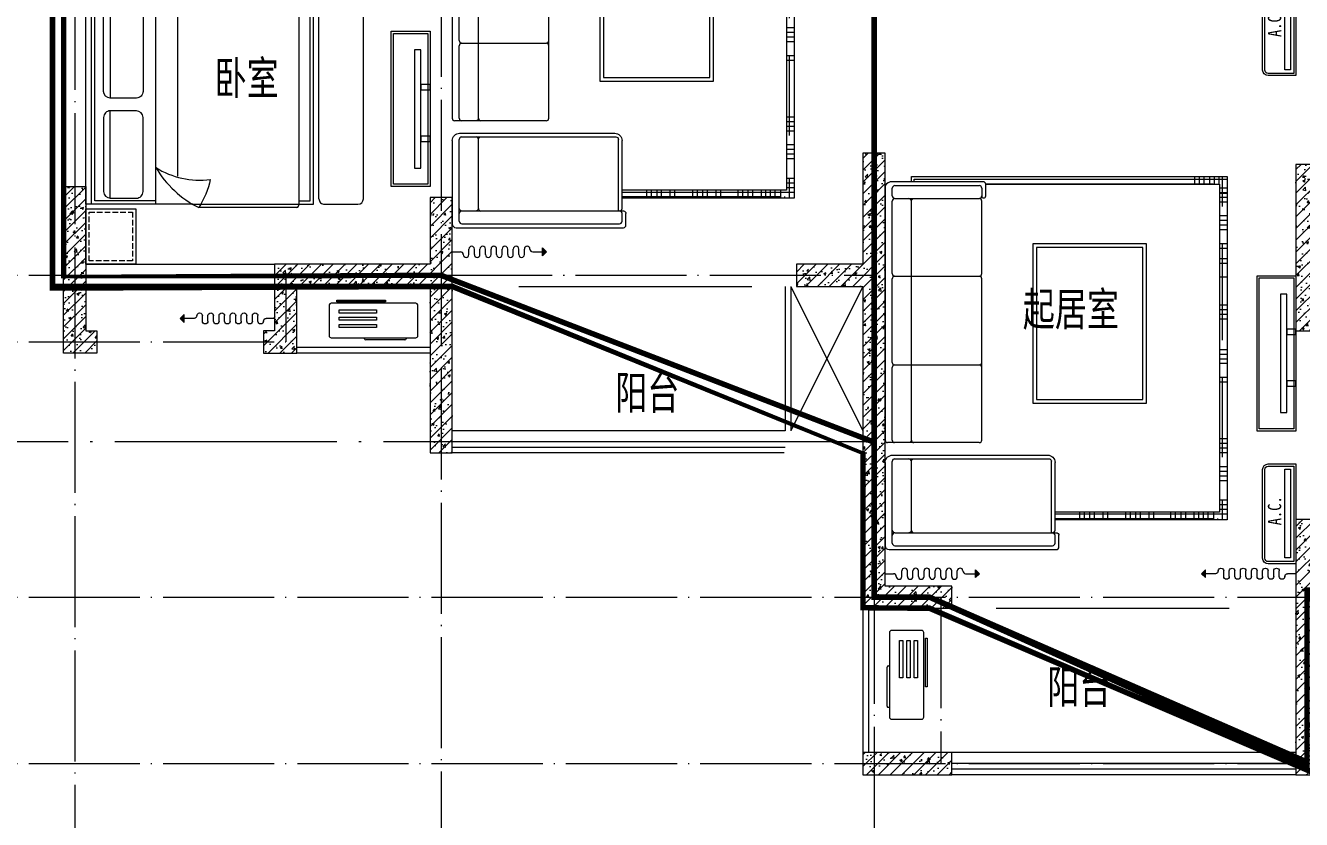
# Model space of a CAD drawing. Extents: x 5393441 to 5456441, y -1528218 to -1483673.
# Drawn here: x 5403798 to 5415291, y -1513004 to -1505849 of the extents above; entities that cross this region are included whole.
import ezdxf
from ezdxf.enums import TextEntityAlignment as Align

# ---------------------------------------------------------------- set-up
doc = ezdxf.new("R2010")
doc.units = 0
doc.header["$LTSCALE"] = 1000
doc.header["$MEASUREMENT"] = 0
doc.linetypes.add('DASH', pattern=[0.35, 0.25, -0.1])
doc.linetypes.add('DOTE', pattern=[2.4200000000000004, 2, -0.2, 0.02, -0.2])
for name, color, linetype, lineweight in [('DOTE', 250, 'DOTE', 5), ('fd', 4, 'Continuous', 5), ('PUB_TEXT', 7, 'Continuous', 5), ('RAIL', 163, 'Continuous', 5), ('WINDOW', 4, 'Continuous', 5), ('剪力墙', 2, 'Continuous', 15), ('剪力墙填充', 8, 'Continuous', 5), ('家具', 159, 'Continuous', 5), ('面积', 190, 'Continuous', 5)]:
    doc.layers.add(name, color=color, linetype=linetype, lineweight=lineweight)
doc.styles.add('_TCH_SPACE', font='simplex_.ttf', dxfattribs={"height": 5, "bigfont": 'GBCBIG'})
doc.styles.add('HZ', font='SimSun.ttf', dxfattribs={"width": 0.8, "height": 1.2})
pattern_1 = [(45, (-2189968.581305367, 975232.8746567525), (-53.03300858899106, 53.03300858899107), []), (49.99999999999999, (-2189968.581305367, 975232.8746567525), (215.178054780226, -18.82564049477853), [22.5, -247.5]), (355, (-2189968.581305367, 975232.8746567525), (-41.6254000839, 225.6576401100035), [18, -198]), (100.4514, (-2189950.649801367, 975231.3058547524), (173.5528145142065, 206.8318626182861), [19.12205699999999, -210.3426335999999]), (46.18420000000001, (-2189968.581305367, 975292.8746567525), (320.1723145876933, -49.65570429870542), [33.75, -371.25]), (96.6356, (-2189941.900281867, 975288.7366646525), (280.398811664611, 292.2353612701325), [28.6830864, -315.5139]), (351.1842, (-2189968.581305367, 975292.8746567525), (280.3985835400882, 292.2355802775974), [27, -297]), (21, (-2189938.581305367, 975277.8746567525), (179.0721156355385, -120.7856671996016), [22.5, -247.5]), (326.0000000000001, (-2189938.581305367, 975277.8746567525), (72.99459957647451, 217.5450135140559), [18, -198]), (71.4514, (-2189923.658635467, 975267.8091749524), (252.066788574447, 96.75914901298572), [19.122057, -210.3426336]), (37.50000000000001, (-2189968.581305367, 975232.8746567525), (3.647956595187201, 99.86815614939344), [0, -195.6, 0, -201, 0, -198.75]), (7.499999999999999, (-2189968.581305367, 975232.8746567525), (78.92086123264458, 118.3235135647081), [0, -114.6, 0, -191.1, 0, -75.75]), (327.5, (-2190035.481305367, 975232.8746567525), (160.1467308517227, -6.76646152031394), [0, -75, 0, -234, 0, -310.5]), (317.5, (-2190065.481305367, 975232.8746567525), (174.9558508027159, 30.03149469969529), [0, -97.5, 0, -155.4, 0, -220.5])]

# ---------------------------------------------------------------- blocks, each defined once
blk = doc.blocks.new('A$C51665D82')
at = {"layer": '家具'}
for p, q in [((235.6646422443446, 3361.500237341214), (3081.284637858102, 3361.500237674103)), ((235.6646422499325, 3314.053641592036), (235.6646422443446, 3361.500237341214)), ((3081.284637858102, 3361.500237674103), (3081.284638253215, 267.5119865451707)), ((905.3797863234649, 3291.1522105193), (3010.936610964825, 3291.152210764471)), ((3010.936610964825, 3291.152210764471), (3010.936611343583, 337.8600134385051)), ((3010.936611343583, 337.8600134385051), (1530.070347495202, 337.8600132659776)), ((3081.284638253215, 267.5119865451707), (1530.07034750341, 267.5119863646687))]:
    blk.add_line(p, q, dxfattribs=at)
at = {"layer": '家具', "color": 8}
for p, q in [((260.1765328696929, 3336.98834672221), (3081.284637860954, 3336.988347050617)), ((260.1765328723704, 3314.053641594888), (260.1765328696929, 3336.98834672221)), ((2789.285668720491, 3291.152210738626), (2789.285668712284, 3361.50023764011)), ((2831.164728484699, 3295.109287256491), (2831.164728476957, 3361.500237644999)), ((2873.043788249954, 3291.152210748405), (2873.043788241746, 3361.500237649889)), ((2923.420051032328, 3291.152210754284), (2923.420051024121, 3361.500237655768)), ((2965.299110797117, 3291.152210759115), (2965.29911078891, 3361.500237660599)), ((3007.178170561907, 3291.152210764005), (3007.1781705537, 3361.500237665488)), ((3037.081264356559, 3092.560570103233), (3037.081264290318, 3361.500237668981)), ((63.84159646497574, 3186.355390710232), (63.84159645717591, 3256.016519378114)), ((87.05644533212762, 3279.231368258479), (847.6743048289791, 3279.231368347013)), ((870.5575130110374, 3256.34816017031), (870.5575130191864, 3186.023750105931)), ((905.0382428860757, 3295.109287032508), (2953.323144768481, 3295.109287270927)), ((2995.202204533736, 3291.152210762608), (2995.202204533271, 3295.109287275583)), ((3010.936611003359, 3260.076809159364), (3081.284637904842, 3260.076809167513)), ((3010.936611008248, 3218.197749394574), (3081.284637909732, 3218.197749402723)), ((63.84159654681571, 2486.264921010414), (63.84159647068009, 3139.925692954974)), ((87.0564453456318, 3163.140541835339), (847.6743048424833, 3163.140541923873)), ((235.6646424854407, 986.2665479538846), (235.6646422346821, 3140.016976136656)), ((3010.936610974139, 3211.3511677481), (3081.284637875622, 3211.351167756249)), ((3010.936611013138, 3176.318689629785), (3081.284637914621, 3176.318689637934)), ((3010.936611017969, 3134.439629864995), (3081.284637919453, 3134.439629873144)), ((3010.936611032637, 3008.802450570627), (3081.284637934121, 3008.802450578776)), ((3010.936611037469, 2966.923390805838), (3081.284637938952, 2966.923390813987)), ((3010.936611042358, 2925.044331041048), (3081.284637943842, 2925.044331049197)), ((3010.936611047247, 2883.165271276259), (3081.284637948731, 2883.165271284408)), ((1364.043532303709, 2721.672656075796), (1364.043532463082, 1352.534641372506)), ((2320.52585338807, 2721.672656187147), (1364.043532303709, 2721.672656075796)), ((2320.525853547442, 1352.534641483857), (2320.52585338807, 2721.672656187147)), ((3010.936611061858, 2757.528091981891), (3081.284637963341, 2757.52809199004)), ((3010.936611066747, 2715.649032217101), (3081.284637968231, 2715.64903222525)), ((3037.081264496839, 1887.463135748287), (3037.081264395558, 2757.528091984917)), ((3010.936611077457, 2623.769972452312), (3081.284637978941, 2623.769972460461)), ((3010.936611082288, 2581.890912687522), (3081.284637983772, 2581.890912695671)), ((63.84159663994797, 1686.265734472021), (63.84159655217081, 2440.01778957824)), ((84.99976923444774, 2463.141355296946), (847.6743868670892, 2463.141355385713)), ((3010.936611096957, 2456.253733393154), (3081.28463799844, 2456.253733401303)), ((3010.936611126177, 2204.979374804418), (3081.284638027661, 2204.979374812567)), ((3010.936611131066, 2163.100315039628), (3081.28463803255, 2163.100315047777)), ((3010.936611135956, 2121.221255274839), (3081.284638037439, 2121.221255282988)), ((3010.936611140845, 2079.342195510049), (3081.284638042329, 2079.342195518198)), ((3010.936611172918, 1803.705016215681), (3081.284638074401, 1803.70501622383)), ((3010.936611177807, 1761.825956450892), (3081.284638079291, 1761.825956459041)), ((63.84159672143869, 986.2665479338611), (63.84159664530307, 1640.018603039847)), ((84.99976932758, 1663.142168758321), (847.6743869602215, 1663.142168847087)), ((3010.936611182638, 1719.946896686102), (3081.284638084122, 1719.946896694251)), ((3010.936611187528, 1678.067836921313), (3081.284638089011, 1678.067836929462)), ((3010.936611202138, 1552.430657626945), (3081.284638103622, 1552.430657635094)), ((3010.936611207027, 1510.551597862155), (3081.284638108511, 1510.551597870304)), ((3037.081264619657, 832.3657013933407), (3037.081264535838, 1552.430657629971)), ((1364.043532463082, 1352.534641372506), (2320.525853547442, 1352.534641483857)), ((3010.936611266457, 999.8819404494716), (3081.284638167941, 999.8819404576207)), ((3010.936611271347, 958.0028806846822), (3081.28463817283, 958.0028806928312)), ((84.99976941838395, 817.9364874883322), (1475.110951422597, 817.9364876501495)), ((3010.936611276236, 916.1238209198928), (3081.28463817772, 916.1238209280418)), ((3010.936611281126, 874.2447611551033), (3081.284638182609, 874.2447611632524)), ((63.84159682138124, 127.6980896801106), (63.84159674373223, 794.8129217698588)), ((235.6646425800864, 172.8966969844769), (235.6646425077342, 794.8129217898822)), ((1497.09470990696, 150.9129387246212), (1497.094709831872, 795.952729245997)), ((3010.936611295736, 748.6075818607351), (3081.284638197219, 748.6075818688842)), ((3010.936611300625, 706.7285220959457), (3081.284638202109, 706.7285221040947)), ((3010.936611305515, 664.8494623311562), (3081.284638206998, 664.8494623393053)), ((3010.936611310346, 622.9704025663668), (3081.28463821183, 622.9704025745159)), ((3010.936611330835, 447.3332232719986), (3081.284638232319, 447.3332232801476)), ((3010.936611335666, 405.4541635072092), (3081.28463823715, 405.4541635153582)), ((3010.936611340556, 363.5751037424197), (3081.284638242039, 363.5751037505688)), ((3037.081264685432, 267.5119865400484), (3037.081264664535, 447.3332232750254)), ((1530.070347497065, 321.6960438052192), (3081.284638246929, 321.6960439857794)), ((1530.070347502013, 279.8169840405462), (2953.323145154456, 279.8169842060888)), ((1754.05578413594, 267.5119863906293), (1754.055784127791, 337.8600132921129)), ((1795.934843899217, 279.8169840711053), (1795.934843892464, 337.8600132970023)), ((1844.769162553013, 267.5119864011649), (1844.769162544864, 337.8600133026484)), ((1886.648222317803, 267.5119864060543), (1886.648222309654, 337.8600133075379)), ((1964.172289227135, 279.816984090663), (1964.172289220383, 337.8600133165601)), ((2006.051348993322, 267.511986419966), (2006.051348985173, 337.8600133214495)), ((2167.089541021036, 267.5119864387088), (2167.089541012887, 337.8600133401924)), ((2208.968600784312, 279.8169841191848), (2208.96860077756, 337.8600133450818)), ((2257.802919438109, 267.5119864492444), (2257.80291942996, 337.860013350728)), ((2299.681979202898, 267.5119864541339), (2299.681979194749, 337.8600133556174)), ((2377.206046112231, 279.8169841387426), (2377.206046105479, 337.8600133646396)), ((2419.085105878417, 267.5119864680455), (2419.085105870268, 337.860013369529)), ((2574.543331624649, 267.5119864862063), (2574.5433316165, 337.8600133876898)), ((2616.422391387925, 279.8169841666822), (2616.422391381173, 337.8600133925793)), ((2665.256710041722, 267.5119864967419), (2665.256710033573, 337.8600133982254)), ((2707.135769806511, 267.5119865016313), (2707.135769798362, 337.8600134031149)), ((2784.659836715844, 279.81698418624), (2784.659836709092, 337.8600134121371)), ((2826.53889648203, 267.511986515543), (2826.538896473881, 337.8600134170265)), ((2868.41795624682, 267.5119865204324), (2868.417956238671, 337.8600134219159)), ((2910.297016010096, 279.8169842008501), (2910.297016003344, 337.8600134267472)), ((2959.131334663893, 267.511986530968), (2959.131334655744, 337.8600134324515)), ((2995.202204920643, 267.5119865351589), (2995.202204919246, 279.8169842107454)), ((63.84159682947211, 58.03696101222886), (63.84159682138124, 127.6980896801106)), ((87.05644569627475, 150.9129385604756), (1507.646697990014, 150.9129387258436)), ((1530.070347527915, 57.70532048470341), (1530.070347519708, 128.0297305490822)), ((87.05644570983713, 34.82211213733535), (1507.187139351212, 34.82211230287794))]:
    blk.add_line(p, q, dxfattribs=at)
at = {"layer": '家具', "ltscale": 20}
for p, q in [((0.0007620410760864615, 3279.231368248351), (0.0007623080164194107, 986.2665479264688)), ((882.4965781413484, 3314.053641667415), (63.84159645042382, 3314.053641572071)), ((905.3797863357468, 3185.970332541387), (905.3797863235231, 3291.170433490654)), ((870.5575950437924, 2486.024563567771), (870.5575949676568, 3140.257333747169)), ((1331.067894689797, 2754.648293682025), (1331.067894856853, 1319.559003758593)), ((2353.501490994298, 2754.648293801059), (1331.067894689797, 2754.648293682025)), ((2353.501491161354, 1319.559003877628), (2353.501490994298, 2754.648293801059)), ((870.5575952184154, 986.0261904909858), (870.5575950491475, 2440.25814720901)), ((1331.067894856853, 1319.559003758593), (2353.501491161354, 1319.559003877628)), ((84.31290238525253, 963.2143858028576), (20.47206797183026, 963.2143857954652)), ((847.6743870417122, 963.1429823089275), (84.99976940150373, 963.1429822203936)), ((65.9520375438733, 850.9121250961907), (1464.119072215399, 850.9121252589393)), ((0.0007623314158990979, 784.9608498683665), (0.000762418785598129, 34.82211212720722)), ((1530.070347514411, 173.7961469078436), (1530.070347443223, 784.9608500464819)), ((1507.187139337766, 150.9129387257854), (1542.009412654093, 150.9129387298599)), ((1564.892620848375, 22.88304717245046), (1564.892620836152, 128.0297305531567)), ((34.82303573924582, -0.0001611851039342582), (1542.009412671672, -0.0001610096078366041))]:
    blk.add_line(p, q, dxfattribs=at)
for centre, major_axis, ratio, start_param, end_param in [((60.51455481548328, 3244.221316380019), (-49.4349210971638, 49.43492109716381), 0.9999999999947311, -0.8330054528858446, 0.2609025696704801), ((882.4965781441424, 3291.170433488034), (16.18087167899285, 16.18087167899284), 0.9999999999939125, 5.497787143895468, 7.068583470697088), ((847.6743048399221, 3186.023750103253), (-16.18087167900194, 16.18087167900194), 0.9999999999927885, 2.356194490305749, 3.926990817107221), ((847.674386788276, 3140.257333744492), (-16.18087167909989, 16.1808716790999), 0.9999999999806812, 3.926990817113274, 5.497787143889488), ((887.9687316206982, 3186.023750107968), (12.67655860483847, 12.70333333645848), 0.9429872195291776, 2.325806980603356, 5.467399634193149), ((847.6743868644116, 2486.024563565094), (-16.18087167900194, 16.18087167900194), 0.9999999999927885, 2.356194490305749, 3.926990817107221), ((847.6743868697667, 2440.258147206332), (16.18087167896192, 16.18087167896192), 0.9999999999977351, 5.497787143897379, 7.068583470695176), ((847.6743869575439, 1686.025377026468), (-16.18087167900194, 16.18087167900194), 0.9999999999927885, 2.356194490305749, 3.926990817107221), ((847.674386962899, 1640.258960667939), (16.18087167896192, 16.18087167896192), 0.9999999999977351, 5.497787143897379, 7.068583470695176), ((23.21561118564568, 986.2665479291463), (16.41537706556734, 16.41537706556734), 0.9999999999961955, 2.356194490306877, 3.838281381814744), ((847.6743870390346, 986.0261904883082), (-16.18087167900194, 16.18087167900194), 0.9999999999927885, 2.356194490305749, 3.926990817107221), ((1507.18713933503, 173.7961469051661), (16.1808716792086, 16.1808716792086), 0.9999999999825065, 3.926990817100279, 5.497787143889765), ((34.8230357352295, 34.82211213122355), (24.62306559831631, 24.62306559831631), 0.9999999999992052, 2.35619449030833, 3.926990817102977), ((1542.009412668995, 22.88304716977291), (-16.18087167900012, 16.18087167900012), 0.9999999999930134, 2.356194490305861, 3.926990817107108)]:
    blk.add_ellipse(centre, major_axis=major_axis, ratio=ratio, start_param=start_param, end_param=end_param, dxfattribs=at)
at = {"layer": '家具', "color": 8}
for centre, major_axis, ratio, start_param, end_param in [((87.05644533492159, 3256.01651938085), (16.41537706564213, 16.41537706564213), 0.9999999999939608, 0.7853981635158058, 2.35619449030576), ((847.674304831773, 3256.348160167632), (16.18087167896192, 16.18087167896192), 0.9999999999977351, 5.497787143897379, 7.068583470695176), ((87.05644534307066, 3186.355390712968), (16.41537706556483, 16.41537706556483), 0.9999999999833209, 2.35619449030044, 3.926990817110919), ((87.05644534842577, 3139.92569295771), (16.41537706556117, 16.41537706556116), 0.9999999999937957, 0.7853981635108734, 2.356194490295648), ((212.4497933570528, 3140.016976133978), (-16.41537706579453, 16.41537706579453), 0.9999999999799907, 3.926990817113681, 5.409077708593273), ((87.05644542456139, 2486.264921013149), (-16.41537706579453, 16.41537706579453), 0.9999999999799907, 0.7853981635238876, 2.267485055003479), ((87.0564454299165, 2440.017789580976), (16.41537706581819, 16.41537706581819), 0.9999999999771874, 0.8741075988192947, 2.356194490297373), ((87.05644551769365, 1686.265734474757), (-16.41537706566688, 16.41537706566688), 0.9999999999948502, 0.785398163516458, 2.267485055010848), ((87.05644552304875, 1640.018603042583), (16.41537706564365, 16.41537706564365), 0.9999999999950101, 0.8741075988104675, 2.356194490306285), ((87.05644559918437, 986.2665479365969), (-16.41537706566688, 16.41537706566688), 0.9999999999948502, 0.785398163516458, 2.267485055010848), ((258.87949136307, 986.2665479566203), (16.41537706556734, 16.41537706556734), 0.9999999999961955, 2.356194490306877, 3.838281381814744), ((87.0564456214779, 794.8129217725946), (16.41537706567901, 16.41537706567901), 0.999999999998139, 0.8741075988112029, 2.356194490307849), ((212.449793630105, 794.8129217872047), (-16.41537706567513, 16.41537706567513), 0.999999999996034, 3.92699081710566, 5.409077708603943), ((87.05644569371361, 174.1277874381049), (16.41537706559393, 16.41537706559393), 0.9999999999998338, 2.356194490308697, 3.926990817102662), ((87.05644569912693, 127.6980896828463), (-16.41537706560121, 16.41537706560121), 0.9999999999989473, -0.7853981632801293, 0.7853981635144094), ((258.8794914577156, 172.8966969872126), (-16.41537706566072, 16.41537706566072), 0.9999999999927822, 0.7853981635174918, 2.267485055017337), ((1507.187139340327, 128.0297305464046), (16.18087167899285, 16.18087167899284), 0.9999999999939125, 5.497787143895468, 7.068583470697088), ((87.05644570721779, 58.03696101496462), (16.4153770656485, 16.4153770656485), 0.9999999999731265, 2.356194490285314, 3.926990817113509), ((1507.187139348534, 57.70532048202585), (-16.18087167897102, 16.18087167897102), 0.9999999999966105, 2.356194490307659, 3.92699081710531)]:
    blk.add_ellipse(centre, major_axis=major_axis, ratio=ratio, start_param=start_param, end_param=end_param, dxfattribs=at)
at = {"layer": '家具', "color": 8, "extrusion": (0, 0, -1)}
for centre, major_axis, ratio, start_param, end_param in [((258.8794911123114, 3140.016976139392), (16.41537706560993, 16.41537706560993), 0.9999999999891798, 3.926990816876216, 5.4090777083708), ((212.4497936078114, 986.266547951207), (16.41537706564365, 16.41537706564365), 0.99999999999501, 0.7853981632835083, 2.267485054779326), ((258.8794913853635, 794.812921792618), (16.4153770656673, 16.41537706566731), 0.9999999999947308, 3.926990816873441, 5.409077708371506), ((1475.110951425158, 795.9527292434359), (15.54486464546244, 15.54486464546244), 0.9999999999860432, -0.785398163520928, 0.7853981632880909), ((212.4497937024571, 172.8966969817993), (16.41537706567901, 16.41537706567902), 0.999999999998139, 0.7853981632819438, 2.26748505477859)]:
    blk.add_ellipse(centre, major_axis=major_axis, ratio=ratio, start_param=start_param, end_param=end_param, dxfattribs=at)
at = {"layer": '家具', "ltscale": 20, "extrusion": (0, 0, -1)}
for centre, major_axis, ratio, start_param, end_param in [((65.95203755155671, 784.9608498760499), (-46.63459393614175, 46.63459393614175), 0.9999999999965749, 5.497787143664034, 7.068583470462245), ((1464.119072223082, 784.9608500387985), (46.63459393615631, 46.63459393615631), 0.9999999999959504, -0.7853981635159744, 0.785398163283082)]:
    blk.add_ellipse(centre, major_axis=major_axis, ratio=ratio, start_param=start_param, end_param=end_param, dxfattribs=at)
at = {"layer": '家具', "ltscale": 20, "extrusion": (0, 0, -0.9999999999999998)}
blk.add_ellipse((1542.009412656771, 128.0297305504791), major_axis=(16.18087167899284, 16.18087167899285), ratio=0.9999999999939128, start_param=-0.7853981635175014, end_param=0.785398163284118, dxfattribs=at)
blk = doc.blocks.new('A$C50400A6F')
at = {"layer": '家具'}
blk.add_hatch(color=256, dxfattribs=at).paths.add_polyline_path([(814.6446048791113, 14.64463077617984), (814.6446048791113, 85.35530889483925), (849.999943938441, 49.99996983550955)])
for p, q in [((-5.606155900750309e-05, 49.99996983550955), (74.99994393844099, 49.99996983550955)), ((99.99994393844099, 24.99996983550955), (99.99994393844099, 24.99996983550955)), ((149.999943938441, 24.99996983550955), (149.999943938441, 74.99996983550955)), ((199.999943938441, 24.99996983550955), (199.999943938441, 74.99996983550955)), ((249.999943938441, 24.99996983550955), (249.999943938441, 74.99996983550955)), ((299.999943938441, 24.99996983550955), (299.999943938441, 74.99996983550955)), ((349.999943938441, 24.99996983550955), (349.999943938441, 74.99996983550955)), ((399.999943938441, 24.99996983550955), (399.999943938441, 74.99996983550955)), ((449.999943938441, 24.99996983550955), (449.999943938441, 74.99996983550955)), ((499.999943938441, 24.99996983550955), (499.999943938441, 74.99996983550955)), ((549.999943938441, 24.99996983550955), (549.999943938441, 74.99996983550955)), ((599.999943938441, 24.99996983550955), (599.999943938441, 74.99996983550955)), ((649.999943938441, 24.99996983550955), (649.999943938441, 74.99996983550955)), ((699.999943938441, 74.99996983550955), (699.999943938441, 74.99996983550955)), ((724.999943938441, 49.99996983550955), (814.644604879104, 49.99996983550955)), ((849.999943938441, 49.99996983550955), (814.6446048791113, 85.35530889483925)), ((814.6446048791113, 14.64463077617984), (814.644604879104, 85.35530889484653)), ((849.999943938441, 49.99996983550955), (814.6446048791113, 14.64463077617984))]:
    blk.add_line(p, q, dxfattribs=at)
for centre, start, end in [((74.99994393844099, 24.99996983550955), 0, 90), ((124.999943938441, 24.99996983550955), 180, 0), ((174.999943938441, 74.99996983550955), 0, 180), ((224.999943938441, 24.99996983550955), 180, 0), ((274.999943938441, 74.99996983550955), 0, 180), ((324.999943938441, 24.99996983550955), 180, 0), ((374.999943938441, 74.99996983550955), 0, 180), ((424.999943938441, 24.99996983550955), 180, 0), ((474.999943938441, 74.99996983550955), 0, 180), ((524.999943938441, 24.99996983550955), 180, 0), ((574.999943938441, 74.99996983550955), 0, 180), ((624.999943938441, 24.99996983550955), 180, 0), ((674.999943938441, 74.99996983550955), 0, 180), ((724.999943938441, 74.99996983550955), 180, 270)]:
    blk.add_arc(centre, 25, start, end, dxfattribs=at)
blk = doc.blocks.new('ytjhgkj')
at = {"layer": '家具', "ltscale": 0.5}
blk.add_lwpolyline([(34949.42200023276, 26115.78217387347), (34599.42200023276, 26115.78217387347), (34599.42200023276, 27515.78217387347), (34949.42200023276, 27515.78217387347)], close=True, dxfattribs=at)
at = {"layer": '家具', "color": 251, "ltscale": 40}
for points in [[(34929.42200023276, 26135.78217387347), (34619.42200023276, 26135.78217387347), (34619.42200023276, 27495.78217387347), (34929.42200023276, 27495.78217387347)], [(34739.41414774628, 27348.91477382826), (34681.28702183755, 27348.91477382826), (34681.28702183755, 26282.64944328725), (34739.41414774628, 26282.64944328725)], [(34681.28702183755, 27110.15441524234), (34599.42202354333, 27110.15441524234), (34599.42202354333, 27062.23665620092), (34681.28702183755, 27062.23665620092)], [(34681.28702183755, 26643.83288781889), (34599.42202354333, 26643.83288781889), (34599.42202354333, 26595.91512877747), (34681.28702183755, 26595.91512877747)]]:
    blk.add_lwpolyline(points, close=True, dxfattribs=at)
blk = doc.blocks.new('A$C2D724C6D')
at = {"layer": '家具', "ltscale": 0.5}
blk.add_lwpolyline([(49.99992823439243, 299.9999716153252), (849.9999282343852, 299.9999716153252, -0.414213562373095), (899.9999282343852, 249.9999716153252), (899.9999282343924, -2.838467480614781e-05), (-7.176560757216066e-05, -2.838467480614781e-05), (-7.176560757216066e-05, 249.9999716153252, -0.414213562373095)], format="xyb", close=True, dxfattribs=at)
at = {"layer": '家具', "color": 251, "ltscale": 40}
blk.add_lwpolyline([(49.99992823439243, 279.9999716153252), (849.9999282343852, 279.9999716153252, -0.4142135623730951), (879.9999282343852, 249.9999716153252), (879.9999282343924, 19.99997161532519), (19.99992823439243, 19.99997161532519), (19.99992823439243, 249.9999716153252, -0.4142135623730951)], format="xyb", close=True, dxfattribs=at)
blk.add_lwpolyline([(52.93805321354012, 49.9135711810668), (52.93805321354012, 99.9135711810668), (852.9380532135401, 99.9135711810668), (852.9380532135401, 49.9135711810668)], close=True, dxfattribs=at)
at = {"layer": '家具', "color": 251, "ltscale": 40, "style": 'HZ', "width": 0.8}
blk.add_text('A.C.', height=120, rotation=6.403302346886927e-06, dxfattribs=at).set_placement((347.6398743229729, 132.7092034386401))
blk = doc.blocks.new('A$C4EB5717C')
at = {"layer": '家具', "color": 8}
for p, q in [((520.3117667576298, 110.0002054055221), (520.3117667576298, 120.0002054055803)), ((893.1474350141361, 120.0002054055221), (893.1474350141361, 110.0002054054639)), ((883.1474350141361, 100.0002054054639), (530.3117667576298, 100.0002054055221))]:
    blk.add_line(p, q, dxfattribs=at)
at = {"layer": '家具'}
blk.add_lwpolyline([(220.000500085258, 120.0002054057649), (980.0005000853247, 120.0002054055122, 0.414213562373517), (1000.000500085331, 140.0002054055343), (1000.000500085032, 410.0002054054835, 0.414213562372746), (980.0005000850335, 430.0002054054614), (220.0005000855657, 430.0002054055245, 0.4142135623727947), (200.0005000855641, 410.0002054055467), (200.0005000852647, 140.0002054057871, 0.4142135623733224)], format="xyb", close=True, dxfattribs=at)
at = {"layer": '家具', "color": 8}
for points in [[(269.2124938257039, 459.1095238242997), (709.030639189994, 459.1095238242997), (709.030639189994, 443.9954681674717), (269.2124938257039, 443.9954681674717)], [(290.3771249873098, 371.5336505089654), (625.9059255968314, 371.5336505089654), (625.9059255968314, 342.5620511712041), (290.3771249873098, 342.5620511712041)], [(290.3771249873098, 305.7317620350514), (625.9059255968314, 305.7317620350514), (625.9059255968314, 276.7601626972901), (290.3771249873098, 276.7601626972901)], [(290.3771249873098, 239.9298735611374), (625.9059255968314, 239.9298735611374), (625.9059255968314, 210.9582742233761), (290.3771249873098, 210.9582742233761)]]:
    blk.add_lwpolyline(points, close=True, dxfattribs=at)
for centre, start, end in [((530.3117667576298, 110.0002054055221), 180, 270), ((883.1474350141361, 110.0002054054639), 270, 0)]:
    blk.add_arc(centre, 10, start, end, dxfattribs=at)
blk = doc.blocks.new('dgfgf')
at = {"layer": '家具'}
blk.add_lwpolyline([(7597.416674697219, -62676.15392832961), (7147.416674697219, -62676.15392832962), (7147.41667469719, -63176.15392832961), (7597.416674697219, -63176.15392832962), (7597.416674697219, -62676.15392832961), (7517.416674697219, -62676.1539283296)], dxfattribs=at)
at = {"layer": '家具', "color": 251, "linetype": 'DASH', "ltscale": 0.2}
blk.add_lwpolyline([(7567.416674697248, -62706.1539283296), (7177.416674697248, -62706.1539283296), (7177.416674697248, -63146.1539283296), (7567.416674697248, -63146.1539283296)], close=True, dxfattribs=at)
blk = doc.blocks.new('chuan123')
at = {"layer": '家具'}
for p, q in [((1503704.837121049, 322424.650905545), (1503704.815175536, 324234.6176963137)), ((1504975.719741596, 324254.6331057979), (1503724.814933039, 324254.6179388085)), ((1503905.212476826, 322677.2360615073), (1503905.193351336, 324254.6201258634)), ((1503704.815296785, 324224.6176963144), (1503075.720105481, 324224.6100686517)), ((1503075.741930147, 322424.6100687838), (1503075.720105481, 324224.6100686517)), ((1503125.741930144, 322424.6106750248), (1503125.720105477, 324224.6106748924)), ((1503704.815660529, 324194.6176963166), (1503155.720469219, 324194.6110386391)), ((1503155.741566397, 322454.611038767), (1503155.720469219, 324194.6110386391)), ((1503295.576545081, 324169.1550403571), (1503295.586084373, 323382.3973139535)), ((1504995.72010534, 324224.6333482962), (1503704.815296785, 324224.6176963144)), ((1504995.72010534, 324224.6333482962), (1505125.72010533, 324224.6349245221)), ((1504995.741607215, 322424.6623779336), (1504995.720102878, 324224.6333482962)), ((1504995.720469084, 324194.6333482984), (1505095.720469076, 324194.6345607798)), ((1505095.741565864, 322454.6668055032), (1505095.720469076, 324194.6345607798)), ((1505125.741929594, 322424.6681337527), (1505125.72010533, 324224.6349245221)), ((1505175.74132335, 322474.6687399897), (1505175.720711567, 324174.6355307664)), ((1505225.720105323, 324224.6361370035), (1505525.7201053, 324224.6397744481)), ((1505575.74132332, 322474.6735899157), (1505575.720711538, 324174.6403806926)), ((1503295.597024919, 322480.0704284996), (1503295.587485628, 323266.8281549031)), ((1504038.053405501, 322424.6217366327), (1503075.741930147, 322424.6100687838)), ((1503704.836757707, 322454.6176964447), (1503155.741566397, 322454.611038767)), ((1504038.053405501, 322424.6217366327), (1504995.741607213, 322424.6625138697)), ((1504975.742293752, 322394.6331059344), (1504092.802741541, 322394.6224004558)), ((1504995.741250854, 322454.6623779471), (1505095.741565864, 322454.6668055032)), ((1504995.741607213, 322424.6625138697), (1505125.741929594, 322424.6681337527)), ((1505225.741929587, 322424.6693462342), (1505525.741929565, 322424.6729836786))]:
    blk.add_line(p, q, dxfattribs=at)
for points in [[(1503295.576545081, 324169.1550403571), (1503530.973922011, 324169.1578945067, -0.4142135623730953), (1503590.974649495, 324109.158622), (1503590.982733809, 323442.4008955876, -0.414213562373095), (1503530.983461302, 323382.4001681031), (1503295.586084373, 323382.3973139535, -0.414213562373095), (1503235.585356888, 323442.3965864602), (1503235.577272574, 324109.1543128726, -0.414213562373095)], [(1503295.597024919, 322480.0704284996), (1503530.994401849, 322480.0732826492, 0.4142135623730953), (1503590.993674356, 322540.0740101337), (1503590.985590042, 323206.8317365461, 0.414213562373095), (1503530.984862557, 323266.8310090528), (1503295.587485628, 323266.8281549031, 0.414213562373095), (1503235.588213121, 323206.8274274187), (1503235.596297435, 322540.0697010063, 0.414213562373095)]]:
    blk.add_lwpolyline(points, format="xyb", close=True, dxfattribs=at)
blk.add_lwpolyline([(1503704.833088191, 322757.2628455538, 0.1803020398392493), (1504196.530239559, 322649.2617893919, -0.08863692969021798), (1504092.806688432, 322394.7503823562, 28871.27155084922)], format="xyb", dxfattribs=at)
for centre, radius, start, end in [((1503724.815175535, 324234.61793881), 20, 90.00069470494381, 180.0006947016088), ((1504965.075630096, 324225.8700057546), 30.66941528179127, 357.6890831874676, 69.69243475291218), ((1505225.720711563, 324174.6361370072), 50, 90.00069470494381, 180.0006947016088), ((1505525.720711541, 324174.6397744518), 50, 0.0006947016087475413, 90.00069470494381), ((1504517.268373008, 323237.8919545453), 943.9573255325126, 210.6081617323613, 243.2780034015079), ((1504965.06036035, 322423.4215558309), 30.70632750165869, 290.3573353087098, 2.315914601266592), ((1505225.741323346, 322474.6693462305), 50, 180.0006947016088, 270.0006947049438), ((1505525.741323324, 322474.6729836749), 50, 270.0006947049438, 0.0006947016087475413)]:
    blk.add_arc(centre, radius, start, end, dxfattribs=at)
at = {"layer": '家具', "color": 8, "rotation": 0.0006947016086969952}
blk.add_blockref('dgfgf', (1495927.536825901, 387450.6773312304), dxfattribs=at)
at = {"layer": '家具', "color": 8, "xscale": -0.9999999999999998, "rotation": 180.0006946982737}
blk.add_blockref('dgfgf', (1495929.091739768, 259208.4026930915), dxfattribs=at)
blk = doc.blocks.new('jianliqiang')
at = {"layer": '剪力墙填充'}
h = blk.add_hatch(dxfattribs=at)
h.set_pattern_fill('钢筋混凝土', color=256, scale=30, style=0)
h.set_pattern_definition(pattern_1)
h.paths.add_polyline_path([(3222172.603507377, -535867.5624649036), (3222172.603507372, -535667.5624649036), (3221572.603507373, -535667.562464922), (3221572.603506976, -531767.5624631557), (3221372.603507123, -531767.5624631657), (3221372.604278258, -532767.5624631685), (3220772.604278258, -532767.5624631229), (3220772.604278258, -532967.5624631001), (3221372.603507185, -532967.5624630628), (3221372.603507429, -535867.5624649262)])
h = blk.add_hatch(dxfattribs=at)
h.set_pattern_fill('钢筋混凝土', color=256, scale=30, style=0)
h.set_pattern_definition([(45, (553807.6401672168, 5985.960819988977), (-53.03300858899106, 53.03300858899107), []), (49.99999999999999, (553807.6401672168, 5985.960819988977), (215.178054780226, -18.82564049477853), [22.5, -247.5]), (355, (553807.6401672168, 5985.960819988977), (-41.6254000839, 225.6576401100035), [18, -198]), (100.4514, (553825.5716712167, 5984.392017988954), (173.5528145142065, 206.8318626182861), [19.12205699999994, -210.3426335999995]), (46.18420000000001, (553807.6401672168, 6045.960819988977), (320.1723145876933, -49.65570429870542), [33.75, -371.25]), (96.63559999999998, (553834.3211907167, 6041.822827889002), (280.398811664611, 292.2353612701325), [28.68308639999996, -315.5138999999993]), (351.1842, (553807.6401672168, 6045.960819988977), (280.3985835400882, 292.2355802775974), [27, -297]), (21, (553837.6401672168, 6030.960819988977), (179.0721156355385, -120.7856671996016), [22.5, -247.5]), (326.0000000000001, (553837.6401672168, 6030.960819988977), (72.99459957647451, 217.5450135140559), [18, -198]), (71.4514, (553852.5628371169, 6020.895338188973), (252.066788574447, 96.75914901298572), [19.122057, -210.3426336]), (37.50000000000001, (553807.6401672168, 5985.960819988977), (3.647956595187201, 99.86815614939344), [0, -195.6, 0, -201, 0, -198.75]), (7.499999999999999, (553807.6401672168, 5985.960819988977), (78.92086123264458, 118.3235135647081), [0, -114.6, 0, -191.1, 0, -75.75]), (327.5, (553740.7401672169, 5985.960819988977), (160.1467308517227, -6.76646152031394), [0, -75, 0, -234, 0, -310.5]), (317.5, (553710.7401672169, 5985.960819988977), (174.9558508027159, 30.03149469969529), [0, -97.5, 0, -155.4, 0, -220.5])])
h.paths.add_polyline_path([(3225272.603503796, -531867.5624389844), (3225272.603504102, -533367.5624389844), (3225472.609330975, -533367.5364387603), (3225472.609330901, -531867.5624389744)])
h = blk.add_hatch(dxfattribs=at)
h.set_pattern_fill('钢筋混凝土', color=256, scale=30, style=0)
h.set_pattern_definition([(45, (554307.6401683101, 5985.960819961037), (-53.03300858899106, 53.03300858899107), []), (49.99999999999999, (554307.6401683101, 5985.960819961037), (215.178054780226, -18.82564049477853), [22.5, -247.5]), (355, (554307.6401683101, 5985.960819961037), (-41.6254000839, 225.6576401100035), [18, -198]), (100.4514, (554325.5716723101, 5984.392017961014), (173.5528145142065, 206.8318626182861), [19.12205699999993, -210.3426335999995]), (46.18420000000001, (554307.6401683101, 6045.960819961037), (320.1723145876933, -49.65570429870542), [33.75, -371.25]), (96.63559999999998, (554334.3211918101, 6041.822827861062), (280.398811664611, 292.2353612701325), [28.68308639999995, -315.5138999999992]), (351.1842, (554307.6401683101, 6045.960819961037), (280.3985835400882, 292.2355802775974), [27, -297]), (21, (554337.6401683101, 6030.960819961037), (179.0721156355385, -120.7856671996016), [22.5, -247.5]), (326.0000000000001, (554337.6401683101, 6030.960819961037), (72.99459957647451, 217.5450135140559), [18, -198]), (71.4514, (554352.5628382103, 6020.895338161034), (252.066788574447, 96.75914901298572), [19.122057, -210.3426336]), (37.50000000000001, (554307.6401683101, 5985.960819961037), (3.647956595187201, 99.86815614939344), [0, -195.6, 0, -201, 0, -198.75]), (7.499999999999999, (554307.6401683101, 5985.960819961037), (78.92086123264458, 118.3235135647081), [0, -114.6, 0, -191.1, 0, -75.75]), (327.5, (554240.7401683102, 5985.960819961037), (160.1467308517227, -6.76646152031394), [0, -75, 0, -234, 0, -310.5]), (317.5, (554210.7401683102, 5985.960819961037), (174.9558508027159, 30.03149469969529), [0, -97.5, 0, -155.4, 0, -220.5])])
h.paths.add_polyline_path([(3214472.603506853, -533567.5624395013), (3214472.60350684, -533367.5624395013), (3214372.603506706, -533367.5624395066), (3214372.603506661, -532067.5624395106), (3214172.603506661, -532067.5624395176), (3214172.603506712, -533567.5624395176)])
h = blk.add_hatch(dxfattribs=at)
h.set_pattern_fill('钢筋混凝土', color=256, scale=30, style=0)
h.set_pattern_definition(pattern_1)
h.paths.add_polyline_path([(3217472.603506836, -534467.5624630102), (3217672.603506804, -534467.5624630018), (3217672.603506705, -533567.5624393066), (3217672.603506694, -533367.5624393062), (3217672.603506694, -532167.5624393062), (3217472.603506634, -532167.562439316), (3217472.603506664, -532767.5624395292), (3216072.603506865, -532767.5624393721), (3216072.603506899, -533367.5624393665), (3215972.603506817, -533367.5624393914), (3215972.603506828, -533567.5624393912), (3216272.603506861, -533567.5624393707), (3216272.603506941, -532967.5624393874), (3217472.603506675, -532967.5624393462)])
h = blk.add_hatch(dxfattribs=at)
h.set_pattern_fill('钢筋混凝土', color=256, scale=30, style=0)
h.set_pattern_definition([(45, (-341402.2223079512, -2.464163117110729e-05), (-53.03300858899106, 53.03300858899107), []), (49.99999999999999, (-341402.2223079512, -2.464163117110729e-05), (215.178054780226, -18.82564049477853), [22.5, -247.5]), (355, (-341402.2223079512, -2.464163117110729e-05), (-41.6254000839, 225.6576401100035), [18, -198]), (100.4514, (-341384.2908039512, -1.56882664153818), (173.5528145142065, 206.8318626182861), [19.12205699999999, -210.3426335999999]), (46.18420000000001, (-341402.2223079512, 59.99997535836883), (320.1723145876933, -49.65570429870542), [33.75, -371.25]), (96.6356, (-341375.5412844513, 55.86198325839359), (280.398811664611, 292.2353612701325), [28.6830864, -315.5139]), (351.1842, (-341402.2223079512, 59.99997535836883), (280.3985835400882, 292.2355802775974), [27, -297]), (21, (-341372.2223079512, 44.99997535836883), (179.0721156355385, -120.7856671996016), [22.5, -247.5]), (326.0000000000001, (-341372.2223079512, 44.99997535836883), (72.99459957647451, 217.5450135140559), [18, -198]), (71.4514, (-341357.2996380511, 34.93449355848134), (252.066788574447, 96.75914901298572), [19.122057, -210.3426336]), (37.50000000000001, (-341402.2223079512, -2.464163117110729e-05), (3.647956595187201, 99.86815614939344), [0, -195.6, 0, -201, 0, -198.75]), (7.499999999999999, (-341402.2223079512, -2.464163117110729e-05), (78.92086123264458, 118.3235135647081), [0, -114.6, 0, -191.1, 0, -75.75]), (327.5, (-341469.1223079511, -2.464163117110729e-05), (160.1467308517227, -6.76646152031394), [0, -75, 0, -234, 0, -310.5]), (317.5, (-341499.1223079511, -2.464163117110729e-05), (174.9558508027159, 30.03149469969529), [0, -97.5, 0, -155.4, 0, -220.5])])
h.paths.add_polyline_path([(3225272.603504078, -537367.5624390729), (3225472.603504078, -537367.5624390629), (3225472.603504031, -536467.5624390626), (3225772.603501467, -536467.5624390459), (3225772.603501456, -536267.5624390463), (3225472.603504022, -536267.5624390626), (3225472.603504022, -535067.5624390626), (3225272.60350396, -535067.5624390729), (3225272.627019246, -535667.5624393714), (3225272.627019252, -535867.56243938), (3225272.603504001, -535867.562439071)])
h = blk.add_hatch(dxfattribs=at)
h.set_pattern_fill('钢筋混凝土', color=256, scale=30, style=0)
h.set_pattern_definition([(45, (553907.6401691698, 5985.960794440703), (-53.03300858899106, 53.03300858899107), []), (49.99999999999999, (553907.6401691698, 5985.960794440703), (215.178054780226, -18.82564049477853), [22.5, -247.5]), (355, (553907.6401691698, 5985.960794440703), (-41.6254000839, 225.6576401100035), [18, -198]), (100.4514, (553925.5716731697, 5984.39199244068), (173.5528145142065, 206.8318626182861), [19.12205699999993, -210.3426335999995]), (46.18420000000001, (553907.6401691698, 6045.960794440703), (320.1723145876933, -49.65570429870542), [33.75, -371.25]), (96.63559999999998, (553934.3211926697, 6041.822802340728), (280.398811664611, 292.2353612701325), [28.68308639999995, -315.5138999999992]), (351.1842, (553907.6401691698, 6045.960794440703), (280.3985835400882, 292.2355802775974), [27, -297]), (21, (553937.6401691698, 6030.960794440703), (179.0721156355385, -120.7856671996016), [22.5, -247.5]), (326.0000000000001, (553937.6401691698, 6030.960794440703), (72.99459957647451, 217.5450135140559), [18, -198]), (71.4514, (553952.5628390699, 6020.8953126407), (252.066788574447, 96.75914901298572), [19.122057, -210.3426336]), (37.50000000000001, (553907.6401691698, 5985.960794440703), (3.647956595187201, 99.86815614939344), [0, -195.6, 0, -201, 0, -198.75]), (7.499999999999999, (553907.6401691698, 5985.960794440703), (78.92086123264458, 118.3235135647081), [0, -114.6, 0, -191.1, 0, -75.75]), (327.5, (553840.7401691698, 5985.960794440703), (160.1467308517227, -6.76646152031394), [0, -75, 0, -234, 0, -310.5]), (317.5, (553810.7401691698, 5985.960794440703), (174.9558508027159, 30.03149469969529), [0, -97.5, 0, -155.4, 0, -220.5])])
h.paths.add_polyline_path([(3221372.603507749, -537167.5624647506), (3221372.603507758, -537367.5624646258), (3222172.603507778, -537367.562464586), (3222172.603507737, -537167.562464586)])
at = {"layer": '剪力墙'}
for points in [[(3222172.603507377, -535867.5624649036), (3222172.603507372, -535667.5624649036), (3221572.603507373, -535667.562464922), (3221572.603506976, -531767.5624631557), (3221372.603507123, -531767.5624631657), (3221372.604278258, -532767.5624631685), (3220772.604278258, -532767.5624631229), (3220772.604278258, -532967.5624631001), (3221372.603507185, -532967.5624630628), (3221372.603507429, -535867.5624649262)], [(3225272.603503796, -531867.5624389844), (3225272.603504102, -533367.5624389844), (3225472.609330975, -533367.5364387603), (3225472.609330901, -531867.5624389744)], [(3214472.603506842, -533367.562439492), (3214472.603506853, -533567.562439492), (3214172.603506712, -533567.5624395176), (3214172.603506661, -532067.5624395176), (3214372.603506661, -532067.5624395106), (3214372.603506706, -533367.5624395066)], [(3217472.603506836, -534467.5624630102), (3217672.603506804, -534467.5624630018), (3217672.603506708, -533567.5624393066), (3217672.603506705, -533567.5624393066), (3217672.603506694, -533367.5624393069), (3217672.603506694, -533367.5624393062), (3217672.603506694, -532167.5624393062), (3217472.603506634, -532167.562439316), (3217472.603506664, -532767.5624395292), (3216072.603506865, -532767.5624393721), (3216072.603506899, -533367.5624393665), (3215972.603506817, -533367.5624393914), (3215972.603506828, -533567.5624393912), (3216272.603506861, -533567.5624393707), (3216272.603506941, -532967.5624393874), (3217472.603506675, -532967.5624393462)]]:
    blk.add_lwpolyline(points, close=True, dxfattribs=at)
for points in [[(3225272.603504078, -537367.5624390729), (3225472.603504078, -537367.5624390629), (3225472.603504031, -536467.5624390626), (3225772.603501467, -536467.5624390459), (3225772.603501456, -536267.5624390463), (3225472.603504022, -536267.5624390626), (3225472.603504022, -535067.5624390626), (3225272.60350396, -535067.5624390729), (3225272.627019242, -535667.5624390708), (3225272.627019246, -535667.5624393714), (3225272.627019252, -535867.56243938), (3225272.603504001, -535867.562439071), (3225272.603504001, -537367.562439068)], [(3221372.603507749, -537167.5624647506), (3221372.603507758, -537367.5624646258), (3222172.603507778, -537367.562464586), (3222172.603507737, -537167.562464586), (3221372.603507749, -537167.5624647506)]]:
    blk.add_lwpolyline(points, dxfattribs=at)

msp = doc.modelspace()

# ---------------------------------------------------------------- linework, layer by layer
at = {"layer": 'DOTE', "linetype": 'DOTE', "ltscale": 0.5}
for p, q in [((5404241.184811842, -1501800.437039537), (5404241.184813821, -1515828.965766372)), ((5411441.184812122, -1503700.43712174), (5411441.18481382, -1515828.965765581)), ((5407541.18481218, -1504100.437122186), (5407541.184813821, -1515828.965765904)), ((5400196.110401159, -1508100.43712323), (5407441.184812739, -1508100.437122204)), ((5406141.184812861, -1508100.4371224), (5406141.184812945, -1508700.437122388)), ((5407541.18481274, -1508100.43712219), (5411441.184812739, -1508100.437121652)), ((5400196.110401092, -1508700.43712323), (5406141.184812945, -1508700.437122388)), ((5400196.110401298, -1511000.437123073), (5415341.184811412, -1511000.437121286)), ((5412041.184813145, -1511000.437121669), (5412041.184813355, -1512500.437121655)), ((5400196.110401433, -1512500.437123319), (5421641.184811464, -1512500.437120314))]:
    msp.add_line(p, q, dxfattribs=at)
at = {"layer": 'DOTE'}
msp.add_line((5411441.184812964, -1509600.437121652), (5400196.110401142, -1509600.437123256), dxfattribs=at)
at = {"layer": 'RAIL'}
for p, q in [((5407441.184812079, -1508750.437119649), (5406241.184812183, -1508750.43711962)), ((5407441.184812077, -1508800.43711963), (5406241.184812182, -1508800.437119621)), ((5410641.184812061, -1509500.437119841), (5407641.184812067, -1509500.43711968)), ((5410641.184812058, -1509600.437119842), (5407641.184812062, -1509600.43712003)), ((5410641.184812055, -1509650.437119842), (5407641.184812061, -1509650.43712003)), ((5410631.184812054, -1509700.437119762), (5407641.18481206, -1509700.437119764)), ((5411341.1848125, -1511100.437121984), (5411341.184812644, -1512400.437121679)), ((5411391.1848125, -1511100.437121979), (5411391.184812644, -1512400.437121674)), ((5415241.184811396, -1512400.437121242), (5412141.184813134, -1512400.437121338)), ((5415241.184811402, -1512500.437121242), (5412141.184813141, -1512500.437121338)), ((5415241.184811407, -1512550.437121242), (5412141.184813145, -1512550.437121338)), ((5415241.18481141, -1512600.437121242), (5412141.184813148, -1512600.437121338))]:
    msp.add_line(p, q, dxfattribs=at)
at = {"layer": 'WINDOW'}
for p, q in [((5404341.184812238, -1508000.437119619), (5406041.184812257, -1508000.437119604)), ((5408241.184812108, -1508200.437119779), (5410341.184812121, -1508200.437119768)), ((5412541.184810045, -1511100.437121523), (5414641.184809969, -1511100.43712114))]:
    msp.add_line(p, q, dxfattribs=at)
at = {"layer": '家具'}
for p, q in [((5410641.184812758, -1508200.437121778), (5410641.184812945, -1509500.437121749)), ((5410691.184812758, -1508200.437121771), (5410691.184812945, -1509500.437121742)), ((5410691.184812758, -1508200.437121771), (5411341.184812943, -1509500.437121672)), ((5411341.184812758, -1508200.437121676), (5410691.184812945, -1509500.437121744))]:
    msp.add_line(p, q, dxfattribs=at)
at = {"layer": '面积', "color": 1, "const_width": 50}
msp.add_lwpolyline([(5416041.184810569, -1496000.437164079), (5413241.184811166, -1496000.437163968), (5413241.184811676, -1498300.437079511), (5407341.184814137, -1498300.437080903), (5407341.184814094, -1498900.437080764), (5404041.184814136, -1498900.437080524), (5404041.184814133, -1499000.437080524), (5404041.184813774, -1508200.437163661), (5407441.184813764, -1508200.437163853), (5407441.184813764, -1508200.437163853), (5407641.184813764, -1508200.437119658), (5411341.184813711, -1509700.437119812), (5411341.184813656, -1511100.4371642), (5411941.184813653, -1511100.437163976), (5415441.18481186, -1512600.437164147)], dxfattribs=at)
at = {"layer": '面积', "const_width": 50}
for points in [[(5412741.184812268, -1501800.437163978), (5413341.184812268, -1501800.437164002), (5413341.184812387, -1498400.437080924), (5407441.184814156, -1498400.437080665), (5407441.184814131, -1499000.437080664), (5404141.184814137, -1499000.437080528), (5404141.184813776, -1508100.437163508), (5407541.184813775, -1508100.437119657), (5407541.184813775, -1508100.437119657), (5411441.18481549, -1509600.437119819), (5411441.184813947, -1503700.437131832), (5412741.184812193, -1503700.437131884)], [(5411441.184813662, -1511000.437160149), (5411941.184812492, -1511000.43716012), (5415341.184810834, -1512500.437159878), (5415341.184810823, -1511000.437159953), (5418341.184805781, -1511000.437159725), (5421641.184810678, -1511000.437159708), (5421641.1848111, -1504700.437159653), (5419841.184810101, -1504700.437159811), (5418341.184805624, -1506050.437159743), (5418341.184806133, -1504700.437159943), (5418341.1848065, -1503700.437159713), (5411441.184813663, -1503700.437121668), (5411441.184813662, -1511000.437160149)]]:
    msp.add_lwpolyline(points, close=True, dxfattribs=at)

# ---------------------------------------------------------------- block references
at = {"layer": 'fd'}
msp.add_blockref('jianliqiang', (2189968.581305367, -975232.8746567525), dxfattribs=at)
at = {"layer": '家具'}
for name, p in [('A$C51665D82', (5407641.18404971, -1507671.40717093)), ('A$C51665D82', (5411541.184050454, -1510571.407172929)), ('A$C50400A6F', (5407641.184924215, -1507938.87577511)), ('A$C4EB5717C', (5406332.185779195, -1508782.75618386)), ('A$C50400A6F', (5411541.184925047, -1510838.875777117))]:
    msp.add_blockref(name, p, dxfattribs=at)
for name, p, rotation in [('A$C2D724C6D', (5415241.184782174, -1506300.437048996), 90.0000441827862), ('ytjhgkj', (5442040.606805834, -1479784.654937392), 180.0000000100052), ('ytjhgkj', (5449840.606809206, -1481988.340949767), 180.0000000066701), ('A$C2D724C6D', (5415241.184782764, -1510700.437049493), 90.0000441827862), ('A$C4EB5717C', (5411459.436007007, -1511100.436621525), 270)]:
    msp.add_blockref(name, p, dxfattribs=dict(at, rotation=rotation))
at = {"layer": '家具', "xscale": -1}
for p in [(5406041.184756147, -1508538.875774671), (5415241.161433433, -1510838.8759046)]:
    msp.add_blockref('A$C50400A6F', p, dxfattribs=at)
at = {"layer": '面积'}
msp.add_blockref('chuan123', (3901265.471374476, -1829885.080867754), dxfattribs=at)

# ---------------------------------------------------------------- texts
at = {"layer": 'PUB_TEXT', "style": '_TCH_SPACE', "width": 0.7058823529411765}
for s, rotation, p in [('卧室', 359.999999997726, (5405789.366059635, -1506471.547188074)), ('起居室', 7.520783995573764e-09, (5413214.156790319, -1508554.562334428)), ('阳台', 359.999999997726, (5409398.357215255, -1509307.295510342)), ('阳台', 7.520783995573764e-09, (5413289.809562133, -1511958.295512118))]:
    msp.add_text(s, height=300, rotation=rotation, dxfattribs=at).set_placement(p, align=Align.CENTER)

doc.saveas('drawing.dxf')
